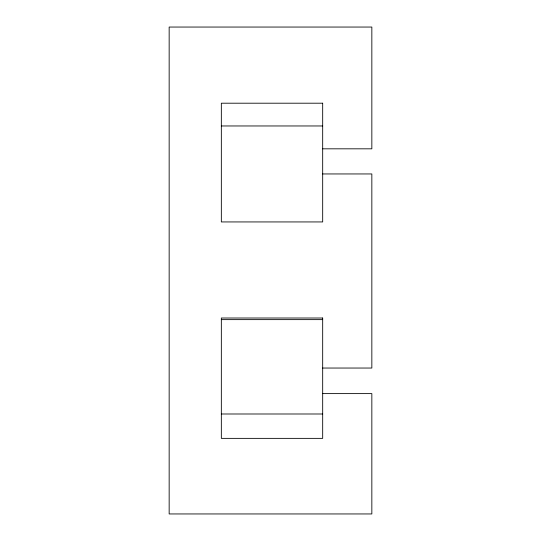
<?xml version="1.0" encoding="UTF-8"?>
<svg xmlns="http://www.w3.org/2000/svg" width="541" height="541" viewBox="0 0 541 541"><rect width="100%" height="100%" fill="white"/><g stroke="black" fill="none" stroke-linecap="round" stroke-linejoin="round"><path stroke-width="0.81" d="M221.337 125.965L322.679 125.965M322.679 148.822L371.843 148.822L371.843 27.05L169.157 27.05L169.157 513.95L371.843 513.95L371.843 393.611L322.679 393.611M322.679 173.952L371.843 173.952L371.843 368.042L322.679 368.042M221.337 319.63L322.679 319.63M221.337 413.993L322.679 413.993M322.679 103.203L221.337 103.203L221.337 221.938L322.679 221.938L322.679 103.203M322.679 318.02L221.337 318.02L221.337 438.366L322.679 438.366L322.679 318.02"/></g></svg>
